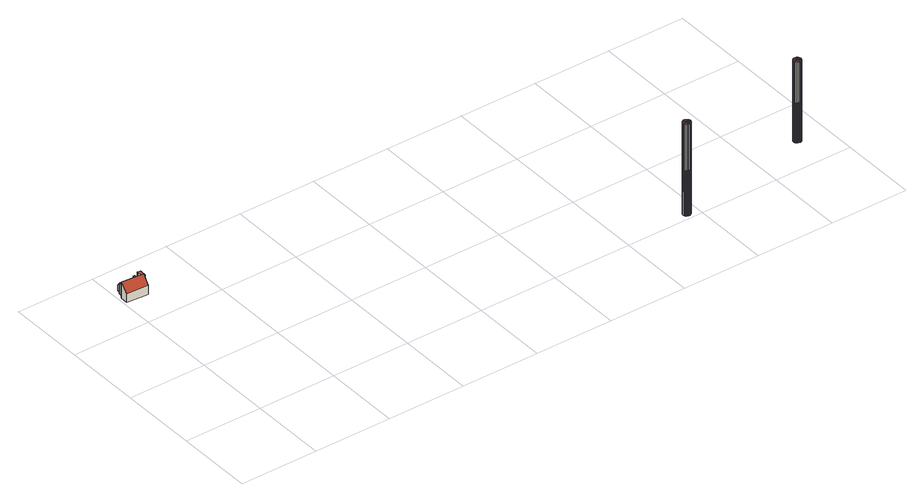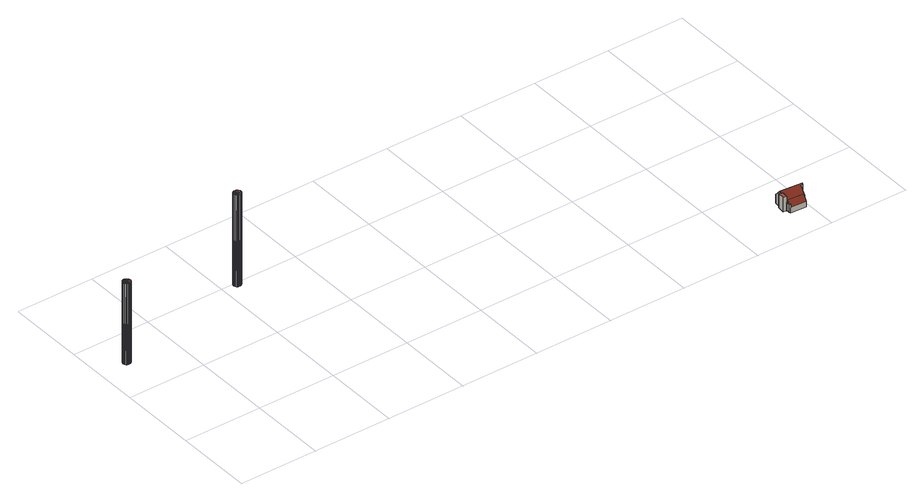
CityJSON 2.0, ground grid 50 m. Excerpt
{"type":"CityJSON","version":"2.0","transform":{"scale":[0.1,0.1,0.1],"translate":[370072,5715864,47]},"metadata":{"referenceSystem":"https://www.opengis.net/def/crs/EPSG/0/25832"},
"CityObjects":{
"building1":{"type":"Building","attributes":{"Gemeindeschluessel":"05513000","Geometrietyp2DReferenz":"3000","function":"31001_1010"},"address":[{"country":"Germany","locality":"Gelsenkirchen","thoroughfareNumber":"124","thoroughfareName":"Sienbeckstraße"}],"children":["building1-1","building1-2","building1-3","building1-4"]},
"building1-1":{"type":"BuildingPart","attributes":{"roofType":"3100","measuredHeight":10.98,"storeysAboveGround":1},"parents":["building1"],"geometry":[{"type":"MultiSurface","lod":"2","boundaries":[[[0,1,2,3]],[[4,5,1,0]],[[6,7,5,4]],[[8,9,7,6]],[[10,11,9,8]],[[12,13,11,10]],[[14,15,13,12]],[[16,17,15,14]],[[18,19,20,21]],[[6,4,0,8]],[[3,22,23,24,18,21,16,14,12,10,8,0]],[[25,26,2,1,5,7,9,11,13,15,17,20,19,27]],[[28,25,27,29]],[[23,30,31]],[[31,30,28,29,24]],[[28,32,26,25]],[[23,22,33,30]],[[32,28,30,33]],[[22,3,34,33]],[[35,2,26,32]],[[35,32,33,34]],[[16,21,20,17]],[[36,37,27,19]],[[18,24,38,39]],[[37,36,39,38]]],"semantics":{"surfaces":[{"type":"WallSurface"},{"type":"RoofSurface"},{"type":"GroundSurface"},{"type":"ClosureSurface"}],"values":[0,0,0,0,0,0,0,0,0,1,1,2,0,0,3,0,0,3,0,0,3,3,0,0,3]}}]},
"building1-2":{"type":"BuildingPart","attributes":{"roofType":"2100","measuredHeight":7.12,"storeysAboveGround":1},"parents":["building1"],"geometry":[{"type":"MultiSurface","lod":"2","boundaries":[[[40,41,17,42]],[[43,44,41,40]],[[45,20,19,46]],[[46,43,40,42,45]],[[41,44,19,20,17]],[[36,19,44,47]],[[46,39,48]],[[48,39,36,47,43]],[[45,42,16,21]],[[17,20,21,16]]],"semantics":{"surfaces":[{"type":"WallSurface"},{"type":"RoofSurface"},{"type":"GroundSurface"},{"type":"ClosureSurface"}],"values":[0,0,0,1,2,0,0,3,0,3]}}]},
"building1-3":{"type":"BuildingPart","attributes":{"roofType":"1000","measuredHeight":5.11,"storeysAboveGround":1},"address":[{"country":"Germany","locality":"Gelsenkirchen","thoroughfareNumber":"124","thoroughfareName":"Sienbeckstraße"}],"parents":["building1"],"geometry":[{"type":"MultiSurface","lod":"2","boundaries":[[[49,50,47,51]],[[38,37,50,49]],[[49,51,39,38]],[[47,50,37,36]],[[51,43,48]],[[39,48,43,47,36]],[[38,39,36,37]]],"semantics":{"surfaces":[{"type":"WallSurface"},{"type":"RoofSurface"},{"type":"GroundSurface"},{"type":"ClosureSurface"}],"values":[0,0,1,2,0,3,3]}}]},
"building1-4":{"type":"BuildingPart","attributes":{"roofType":"1000","measuredHeight":9.47,"storeysAboveGround":1},"address":[{"country":"Germany","locality":"Gelsenkirchen","thoroughfareNumber":"124","thoroughfareName":"Sienbeckstraße"}],"parents":["building1"],"geometry":[{"type":"MultiSurface","lod":"2","boundaries":[[[52,53,29,54]],[[55,56,53,52]],[[34,35,56,55]],[[52,54,30,33,34,55]],[[32,28,29,53,56,35]],[[34,33,32,35]],[[33,30,28,32]],[[54,24,31]],[[30,31,24,29,28]]],"semantics":{"surfaces":[{"type":"WallSurface"},{"type":"RoofSurface"},{"type":"GroundSurface"},{"type":"ClosureSurface"}],"values":[0,0,0,1,2,3,3,0,3]}}]},
"building2":{"type":"Building","attributes":{"Geometrietyp2DReferenz":"1000","Gemeindeschluessel":"05562020","function":"51002_1251","roofType":"1000","measuredHeight":60.89},"geometry":[{"type":"Solid","lod":"2","boundaries":[[[[57,58,59]],[[58,60,59]],[[61,62,57]],[[62,58,57]],[[63,64,61]],[[64,62,61]],[[65,66,63]],[[66,64,63]],[[67,68,65]],[[68,66,65]],[[69,70,67]],[[70,68,67]],[[71,72,69]],[[72,70,69]],[[73,74,71]],[[74,72,71]],[[75,76,73]],[[76,74,73]],[[77,78,75]],[[78,76,75]],[[79,80,77]],[[80,78,77]],[[81,82,83]],[[83,82,79]],[[82,80,79]],[[84,81,83]],[[85,86,84]],[[86,81,84]],[[87,88,85]],[[88,86,85]],[[89,90,87]],[[90,88,87]],[[91,92,89]],[[92,90,89]],[[93,94,91]],[[94,92,91]],[[95,96,93]],[[96,94,93]],[[59,60,95]],[[60,96,95]],[[60,58,96]],[[58,62,96]],[[62,64,96]],[[64,66,96]],[[66,68,96]],[[68,70,96]],[[70,72,96]],[[72,74,96]],[[74,76,96]],[[76,78,96]],[[78,80,96]],[[80,82,96]],[[82,81,96]],[[81,86,96]],[[86,88,96]],[[88,90,96]],[[90,92,96]],[[92,94,96]],[[57,59,61]],[[59,95,61]],[[95,93,61]],[[93,91,61]],[[91,89,61]],[[89,87,61]],[[87,85,61]],[[85,84,61]],[[84,83,61]],[[83,79,61]],[[79,77,61]],[[77,75,61]],[[75,73,61]],[[73,71,61]],[[71,69,61]],[[69,67,61]],[[67,65,61]],[[65,63,61]]]],"semantics":{"surfaces":[{"type":"WallSurface"},{"type":"GroundSurface"},{"type":"RoofSurface"}],"values":[[0,0,0,0,0,0,0,0,0,0,0,0,0,0,0,0,0,0,0,0,0,0,0,0,0,0,0,0,0,0,0,0,0,0,0,0,0,0,0,0,1,1,1,1,1,1,1,1,1,1,1,1,1,1,1,1,1,1,2,2,2,2,2,2,2,2,2,2,2,2,2,2,2,2,2,2]]}}]},
"building3":{"type":"Building","attributes":{"Geometrietyp2DReferenz":"1000","Gemeindeschluessel":"05562020","function":"51002_1251","roofType":"1000","measuredHeight":53.73},"geometry":[{"type":"Solid","lod":"2","boundaries":[[[[97,98,99]],[[98,100,99]],[[101,102,97]],[[102,98,97]],[[103,104,101]],[[104,102,101]],[[105,106,103]],[[106,104,103]],[[107,108,105]],[[108,106,105]],[[109,110,107]],[[110,108,107]],[[111,112,109]],[[112,110,109]],[[113,114,111]],[[114,112,111]],[[115,116,113]],[[116,114,113]],[[117,118,115]],[[118,116,115]],[[119,120,117]],[[120,118,117]],[[121,122,119]],[[122,120,119]],[[123,124,121]],[[124,122,121]],[[125,126,127]],[[127,128,123]],[[128,124,123]],[[126,128,127]],[[129,130,125]],[[130,126,125]],[[131,132,129]],[[132,130,129]],[[133,134,131]],[[134,132,131]],[[135,136,133]],[[136,134,133]],[[99,100,135]],[[100,136,135]],[[114,116,136]],[[116,118,136]],[[118,120,136]],[[120,122,136]],[[122,124,136]],[[124,128,136]],[[128,126,136]],[[126,130,136]],[[130,132,136]],[[132,134,136]],[[100,98,136]],[[98,102,136]],[[102,104,136]],[[104,106,136]],[[106,108,136]],[[108,110,136]],[[110,112,136]],[[112,114,136]],[[97,99,101]],[[99,135,101]],[[135,133,101]],[[133,131,101]],[[131,129,101]],[[129,125,101]],[[125,127,101]],[[127,123,101]],[[123,121,101]],[[121,119,101]],[[119,117,101]],[[117,115,101]],[[115,113,101]],[[113,111,101]],[[111,109,101]],[[109,107,101]],[[107,105,101]],[[105,103,101]]]],"semantics":{"surfaces":[{"type":"WallSurface"},{"type":"GroundSurface"},{"type":"RoofSurface"}],"values":[[0,0,0,0,0,0,0,0,0,0,0,0,0,0,0,0,0,0,0,0,0,0,0,0,0,0,0,0,0,0,0,0,0,0,0,0,0,0,0,0,1,1,1,1,1,1,1,1,1,1,1,1,1,1,1,1,1,1,2,2,2,2,2,2,2,2,2,2,2,2,2,2,2,2,2,2]]}}]}
},
"vertices":[
[147,1233,133],[147,1233,23],[147,1235,23],[147,1235,131],[143,1187,82],[143,1187,23],[4,1197,82],[4,1197,23],[8,1244,133],[8,1244,23],[9,1251,125],[9,1251,23],[21,1250,125],[21,1250,23],[24,1289,82],[24,1289,23],[30,1288,82],[30,1288,23],[132,1281,82],[132,1281,23],[132,1280,23],[132,1280,82],[148,1241,124],[137,1241,124],[140,1280,82],[137,1241,23],[148,1241,23],[140,1280,23],[137,1241,26],[140,1280,26],[137,1241,121],[137,1245,121],[148,1241,26],[148,1241,121],[147,1235,121],[147,1235,26],[132,1281,30],[140,1280,30],[140,1280,81],[132,1281,81],
[33,1317,61],[33,1317,23],[30,1288,94],[134,1309,62],[134,1309,23],[132,1280,94],[132,1281,94],[134,1309,30],[133,1292,81],
[143,1309,81],[143,1309,30],[134,1309,81],
[161,1278,121],[161,1278,26],[140,1280,121],[157,1234,121],[157,1234,26],
[2938,38,632],[2938,38,23],[2934,45,632],[2934,45,23],[2941,31,632],[2941,31,23],[2941,23,632],[2941,23,23],[2938,16,632],[2938,16,23],[2934,9,632],[2934,9,23],[2927,5,632],[2927,5,23],[2920,2,632],[2920,2,23],[2912,2,632],[2912,2,23],[2905,5,632],[2905,5,23],[2898,9,632],[2898,9,23],[2894,16,632],[2894,16,23],[2891,31,23],[2891,23,23],[2891,23,632],[2891,31,632],[2894,38,632],[2894,38,23],[2898,45,632],[2898,45,23],[2905,49,632],[2905,49,23],[2912,52,632],[2912,52,23],[2920,52,632],[2920,52,23],[2927,49,632],[2927,49,23],
[3837,235,544],[3837,235,7],[3832,241,544],[3832,241,7],[3839,227,544],[3839,227,7],[3839,219,544],[3839,219,7],[3837,212,544],[3837,212,7],[3832,206,544],[3832,206,7],[3826,201,544],[3826,201,7],[3818,199,544],[3818,199,7],[3811,199,544],[3811,199,7],[3803,201,544],[3803,201,7],[3797,206,544],[3797,206,7],[3792,212,544],[3792,212,7],[3790,219,544],[3790,219,7],[3790,227,544],[3790,227,7],[3797,241,544],[3797,241,7],[3792,235,544],[3792,235,7],[3803,246,544],[3803,246,7],[3811,248,544],[3811,248,7],[3818,248,544],[3818,248,7],[3826,246,544],[3826,246,7]
]}
